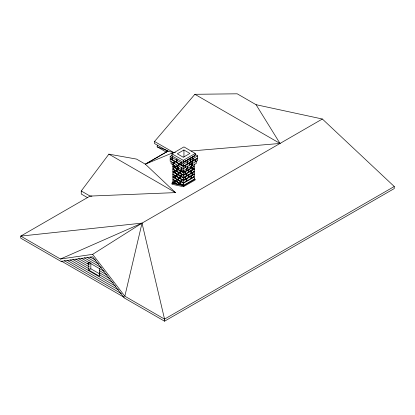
<?xml version="1.0" encoding="UTF-8"?>
<svg xmlns="http://www.w3.org/2000/svg" width="415" height="415" viewBox="0 0 415 415"><rect width="100%" height="100%" fill="white"/><g stroke="black" fill="none" stroke-linecap="round" stroke-linejoin="round"><path stroke-width="0.62" d="M75.774 259.064L88.587 266.461L89.049 264.127L87.389 263.172M72.916 259.479L88.587 268.526L89.049 266.197L88.587 266.461M113.347 282.823L99.356 274.746L99.818 274.476L99.47 276.245L88.696 270.025L89.049 268.261L88.587 268.526M107.101 275.088L99.356 270.616L99.792 268.412M109.939 278.792L99.356 272.681L99.818 270.347L99.356 270.616M99.356 274.746L99.818 272.411L99.356 272.681M394.25 186.501L164.542 319.119L124.842 296.201L142.018 223.125L322.356 119.012L394.25 186.501L394.25 188.566L164.542 321.189L124.329 297.97L92.644 256.781L60.964 261.388L20.75 238.169L20.75 236.104L90.086 196.077L175.493 192.607L145.333 164.179L136.499 159.08L108.875 154.147L81.252 190.978L81.252 194.023L87.669 197.727M157.684 145.183L156.989 146.728L166.348 152.129M175.509 152.3L173.574 152.466L167.785 151.19L154.536 143.538L154.536 141.474L194.879 94.293L237.209 93.811L256.055 104.694L322.356 119.012M60.45 259.027L142.018 223.125L20.75 236.104L60.45 259.027L92.644 254.343L142.018 223.125L164.542 319.119L164.542 321.189M154.536 141.474L173.574 152.466L145.333 164.179L167.785 151.19M145.333 164.179L168.257 150.941M194.791 155.77L194.479 155.594L194.479 156.128L183.44 162.504L171.976 155.884L171.976 153.82L183.944 146.91L195.252 153.436L195.252 155.506L183.285 162.41L183.285 160.346L195.252 153.436M194.941 154.842L195.408 154.572L197.659 155.874L197.659 157.939L183.44 166.15L170.166 158.483L170.166 156.419L171.846 155.449M172.438 156.149L172.905 155.884M183.944 149.991L177.319 153.82L183.285 157.264L189.909 153.436L183.944 149.991L183.944 156.984M170.166 156.419L171.955 157.451L172.417 157.181L172.879 157.451L172.417 157.721L176.339 159.983L176.8 159.718L177.267 159.983L176.8 160.252L180.722 162.514L181.189 162.249L181.651 162.514L181.189 162.784L183.44 164.081L187.367 161.814L186.906 161.544L187.367 161.279L187.834 161.544L190.444 160.04L189.982 159.77L190.444 159.505L190.91 159.77L192.814 158.67L192.347 158.4L192.804 158.141L193.266 158.411L197.659 155.874M172.417 159.251L171.955 159.516L171.955 157.451M172.879 159.516L172.417 159.785L172.417 157.181M174.087 161.285L174.549 161.015L174.549 163.619L175.011 163.349L174.549 163.079L174.087 163.349L174.087 161.285L170.166 159.018L170.166 161.082L183.44 168.749L192.005 163.8L192.005 161.202L192.472 161.471L195.408 159.775L194.941 159.505M175.011 161.285L174.549 161.549L178.471 163.816L178.932 163.546L178.932 166.15M173.346 162.919L173.786 162.664M176.8 161.783L176.339 162.047L176.339 159.983M177.267 162.047L176.8 162.317L176.8 159.718M171.094 161.622L171.094 163.686L172.879 164.719L173.32 164.465M172.879 164.719L172.879 162.654L173.32 162.4L173.346 164.988L173.786 164.729M173.797 164.739L172.905 164.221L172.905 166.285L173.366 166.021M191.761 169.626L192.228 169.896L192.228 167.297L192.69 167.561L194.479 166.529L194.479 168.594L183.44 174.969L172.905 168.889L172.905 166.82L173.797 166.306M179.399 163.816L178.932 164.081L183.44 166.685L185.23 165.652L184.763 165.383M182.974 162.234L183.44 161.964L183.44 162.504M185.095 161.01L186.2 160.372M187.305 159.734L188.96 158.779M190.065 158.141L191.17 157.503M192.27 156.865L193.929 155.91M175.156 167.053L174.689 167.318L174.689 165.253M172.905 168.889L173.366 168.62L173.828 168.889L173.828 169.424M175.618 167.318L175.156 167.587L175.156 166.021M178.932 165.611L178.471 165.881L178.471 163.816M181.189 164.314L180.722 164.579L180.722 162.514M173.346 164.988L176.8 166.98L177.241 166.726M192.69 167.561L192.69 169.626L192.228 169.362L193.551 168.594L194.479 169.133L194.479 171.198L183.44 177.573L172.905 171.488L172.905 169.424L173.901 168.848M181.651 164.579L181.189 164.848L181.189 162.249M177.241 165.18L177.267 167.25L177.708 166.996M172.905 166.82L176.66 168.993L177.127 168.723L177.127 171.328L177.589 171.058M172.905 171.488L173.366 171.219M172.905 169.424L174.689 170.456L175.156 170.186L175.156 172.79M177.589 168.993L177.127 169.263L179.913 170.866L180.375 170.601L180.375 173.2L180.836 172.931M193.457 171.141L194.479 171.732L194.479 173.797L183.44 180.172L172.905 174.087L172.905 172.023L173.797 171.509M175.618 170.456L175.156 170.721L178.17 172.464L178.637 172.194L178.637 174.798L179.098 174.528M181.63 167.193L181.189 167.447L181.189 171.068L181.651 170.804M178.637 169.061L178.17 169.33L178.17 167.261M182.092 167.463L181.651 167.717L181.651 171.338L182.112 171.068L183.902 172.101M185.692 165.383L185.692 167.447L185.23 167.183L184.763 167.447L185.23 167.717L185.23 165.113L185.692 165.383L189.754 163.038L189.292 162.768M190.215 162.768L190.215 164.833L189.754 164.568L189.292 164.833L189.754 165.103L189.754 162.504L190.215 162.768L192.005 161.736L191.543 161.471M194.941 161.57L195.408 161.84L195.408 159.241L195.87 159.505L197.659 158.473L197.659 160.538L192.358 163.598L191.917 163.344M177.127 170.788L176.66 171.058L176.66 168.993M172.905 174.087L173.366 173.823M182.112 169.004L181.189 169.512L177.267 167.25M193.551 173.797L194.479 174.331L194.479 176.396L183.44 182.771L172.905 176.691L172.905 174.622L173.366 174.357M180.836 170.866L180.375 171.136L183.44 172.905L185.23 171.872L184.763 171.603M179.098 172.464L178.637 172.733L181.189 174.207L181.651 173.937L181.651 176.536L182.112 176.271M172.905 172.023L176.66 174.196L177.127 173.927L177.127 176.525L177.589 176.261M191.025 167.453L191.486 167.722L191.486 165.658L192.358 165.663L196.29 163.396L196.29 161.331M172.905 176.691L173.366 176.422M172.905 174.622L174.689 175.654L175.156 175.389L175.156 177.988L175.618 177.724M177.589 174.196L177.127 174.461L179.913 176.069L180.375 175.799L180.375 178.403L180.836 178.134M180.375 172.666L179.913 172.931L179.913 170.866M187.393 165.959L187.367 168.547L183.44 170.814L181.651 169.782L182.092 169.528L181.63 169.258M187.367 168.547L186.926 168.288L187.393 168.023L187.834 168.277L191.896 165.933L191.896 163.868L191.455 163.614M194.479 179L194.479 176.935L183.44 183.306L183.44 185.375L172.905 179.29L172.905 177.226L173.797 176.707M175.618 175.654L175.156 175.924L178.17 177.667L178.637 177.397L178.637 179.996M178.637 174.264L178.17 174.528L178.17 172.464M177.127 175.991L176.66 176.261L176.66 174.196M172.905 166.285L183.44 172.37L194.479 165.995L194.479 163.93M175.156 177.454L174.689 177.724L174.689 175.654M184.763 173.672L185.23 173.937L185.23 171.338L185.692 171.603L188.493 169.984L188.031 169.719M188.031 171.784L188.493 172.049L188.493 169.45L188.96 169.719L192.228 167.831L191.761 167.561M172.905 179.29L173.366 179.021M182.112 174.207L181.651 174.471L183.44 175.504L186.428 173.776L185.967 173.512M180.836 176.069L180.375 176.339L183.44 178.108L185.23 177.075L184.763 176.806M181.651 176.001L181.189 176.271L181.189 174.207M179.098 177.667L178.637 177.931L181.189 179.405L181.651 179.14L181.651 181.739L182.112 181.474M172.905 177.226L176.66 179.394L177.127 179.13L177.127 181.729L177.589 181.459M185.967 175.576L186.428 175.846L186.428 173.242L186.895 173.512L191.025 171.125L190.558 170.861M190.558 172.925L191.025 173.19L191.025 170.591L191.486 170.861L194.479 169.133M175.156 183.191L175.156 180.592L174.689 180.857L172.905 179.825L172.905 181.889L173.366 181.625M177.589 179.394L177.127 179.664L179.913 181.272L180.375 181.002L180.375 183.601L180.836 183.337M180.375 177.869L179.913 178.134L179.913 176.069M175.618 180.857L175.156 181.127L178.17 182.865L178.637 182.6L178.637 184.338L183.902 185.106M178.637 179.462L178.17 179.731L178.17 177.667M172.438 183.363L182.974 185.64L194.588 178.932L195.055 179.202L195.055 180.022L183.44 186.724L171.976 184.25L171.976 183.098L176.214 183.446M177.127 181.194L176.66 181.459L176.66 179.394M184.763 178.87L185.23 179.14L185.23 176.536L185.692 176.806L188.493 175.187L188.031 174.917M188.031 176.982L188.493 177.252L188.493 174.653L188.96 174.917L192.228 173.034L191.761 172.765M191.761 174.829L192.228 175.099L192.228 172.495L192.69 172.765L194.479 171.732M182.112 179.405L181.651 179.674L183.44 180.707L186.428 178.979L185.967 178.709M172.905 181.889L176.24 183.819L176.707 183.549M180.836 181.272L180.375 181.537L183.44 183.306M181.651 181.205L181.189 181.474L181.189 179.405M179.098 182.865L178.637 183.134L181.957 185.054M185.967 180.779L186.428 181.044L186.428 178.445L186.895 178.709L191.025 176.328L190.558 176.059M190.558 178.123L191.025 178.393L191.025 175.794L191.486 176.059L194.479 174.331M176.24 183.819L178.17 184.234L178.637 183.97M180.375 183.067L179.913 183.337L179.913 181.272M178.637 184.338L179.098 184.068M182.974 185.64L183.44 185.91L195.055 179.202M89.049 264.127L88.587 264.397L78.627 258.649M88.696 270.025L90.838 268.79L99.994 274.076M171.976 183.098L173.086 182.46M190.993 150.987L280.026 143.45L256.055 104.694M91.943 196.16L90.086 196.077L81.252 190.978M157.451 146.998L167.587 150.676M194.879 94.293L280.026 143.45M195.408 161.305L195.87 161.57L195.87 159.505M192.804 160.206L193.266 160.475L193.266 158.411M192.347 160.47L192.814 160.735L192.804 158.141M190.444 161.57L190.91 161.834L190.91 159.77M192.005 163.266L192.472 163.536L192.472 161.471M171.976 153.82L183.285 160.346M187.367 163.344L187.834 163.614L187.834 161.544M191.455 165.678L191.896 165.933M186.906 163.614L187.367 163.878L187.367 161.279M190.558 167.722L191.025 167.992L191.025 166.42M186.926 166.223L187.367 166.477M182.097 164.838L183.44 165.611M191.025 172.656L191.486 172.925L191.486 170.861M186.428 170.109L186.895 170.373L186.895 168.827M188.493 171.514L188.96 171.784L188.96 169.719M185.967 170.373L186.428 170.643L186.428 168.557M192.228 174.565L192.69 174.829L192.69 172.765M185.23 173.403L185.692 173.672L185.692 171.603M191.025 177.859L191.486 178.123L191.486 176.059M186.428 175.306L186.895 175.576L186.895 173.512M188.493 176.717L188.96 176.982L188.96 174.917M183.44 174.435L183.902 174.705M183.44 177.034L183.902 177.304M185.23 178.606L185.692 178.87L185.692 176.806M186.428 180.509L186.895 180.779L186.895 178.709M183.44 179.638L183.902 179.903M174.762 183.497L172.905 182.424L172.905 183.098M108.875 154.147L175.493 192.607M90.055 256.984L95.647 260.21M87.181 257.388L98.583 263.971M84.338 257.814L101.4 267.665M89.562 262.503L90.641 263.126M81.485 258.234L104.238 271.369M70.057 259.894L115.661 286.226M67.199 260.309L118.508 289.935M64.346 260.729L121.362 293.649M61.456 261.123L124.137 297.316M92.644 254.343L124.842 296.201M193.551 165.995L193.551 166.529M193.551 168.594L193.551 169.133M193.551 176.396L193.551 176.935M192.358 163.598L192.358 165.663M191.917 163.858L191.917 165.409M190.444 159.505L190.444 162.104M187.834 166.213L187.834 168.277M183.44 164.081L183.44 166.15M183.44 166.685L183.44 172.37M183.44 172.905L183.44 174.969M183.44 175.504L183.44 177.573M183.44 178.108L183.44 180.172M183.44 180.707L183.44 182.771M183.44 185.91L183.44 186.724M178.637 167.51L178.637 169.595M178.17 182.865L178.17 184.234M176.8 164.916L176.8 166.98M174.689 170.456L174.689 172.521L175.156 172.251L173.828 171.488L173.828 172.023M174.689 180.857L174.689 182.922L175.156 182.657L173.828 181.889L173.828 182.424M173.828 179.29L173.828 179.825M171.094 158.483L171.094 159.018M90.838 263.058L90.838 268.79M89.023 262.192L88.587 264.397L89.049 262.176"/></g></svg>
